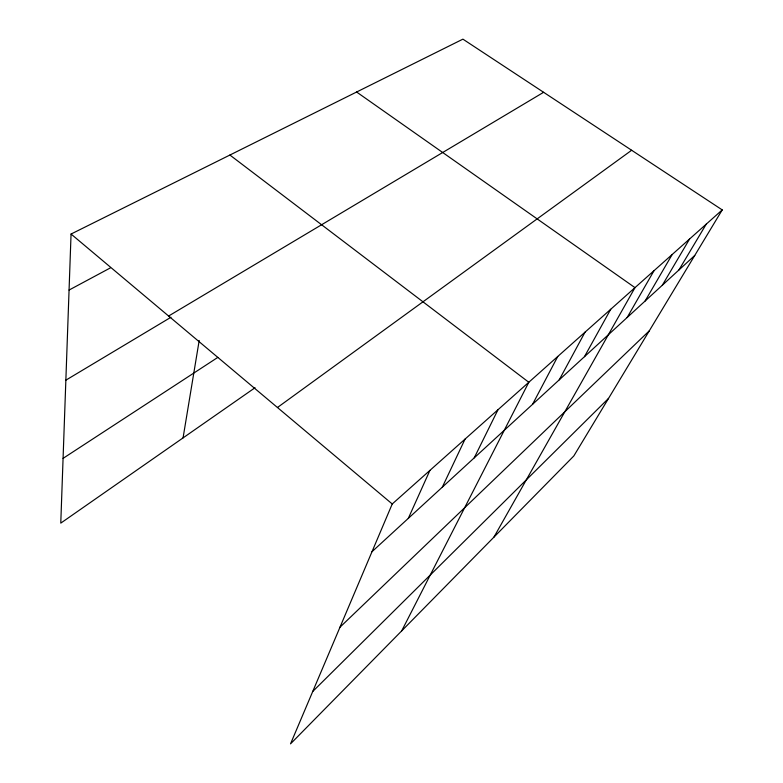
<?xml version="1.0" encoding="UTF-8"?>
<svg xmlns="http://www.w3.org/2000/svg" width="783" height="783" viewBox="0 0 783 783"><rect width="100%" height="100%" fill="white"/><g stroke="black" fill="none" stroke-linecap="round" stroke-linejoin="round"><path stroke-width="1.17" d="M722.229 209.903L392.234 503.978L290.532 743.85L573.812 455.97L722.229 209.903L462.91 39.15L71.057 234.039L60.771 523.132L255.052 387.722M183.065 437.893L199.195 340.468M408.305 518.375L429.916 470.397M442.307 487.163L465.082 439.057M474.224 457.869L497.978 409.744M401.699 630.873L528.809 382.27L229.899 155.034M532.528 404.361L557.77 356.461M559.228 379.853L585.028 332.168M584.461 356.686L610.73 309.265M493.916 537.158L634.993 287.645L356.617 92.012M627.124 317.536L654.011 270.703M645.094 301.034L672.186 254.504M662.33 285.218L689.588 239.001M678.871 270.037L706.246 224.144M312.74 691.467L608.538 398.4M339.988 627.193L649.293 330.827M372.003 551.692L694.756 255.454M277.456 407.503L631.646 150.258M63.071 458.368L217.801 357.41M65.86 380.176L170.968 317.252M168.609 316.029L543.617 92.296M69.061 290.053L110.383 267.894M71.057 234.039L392.234 503.978"/></g></svg>
